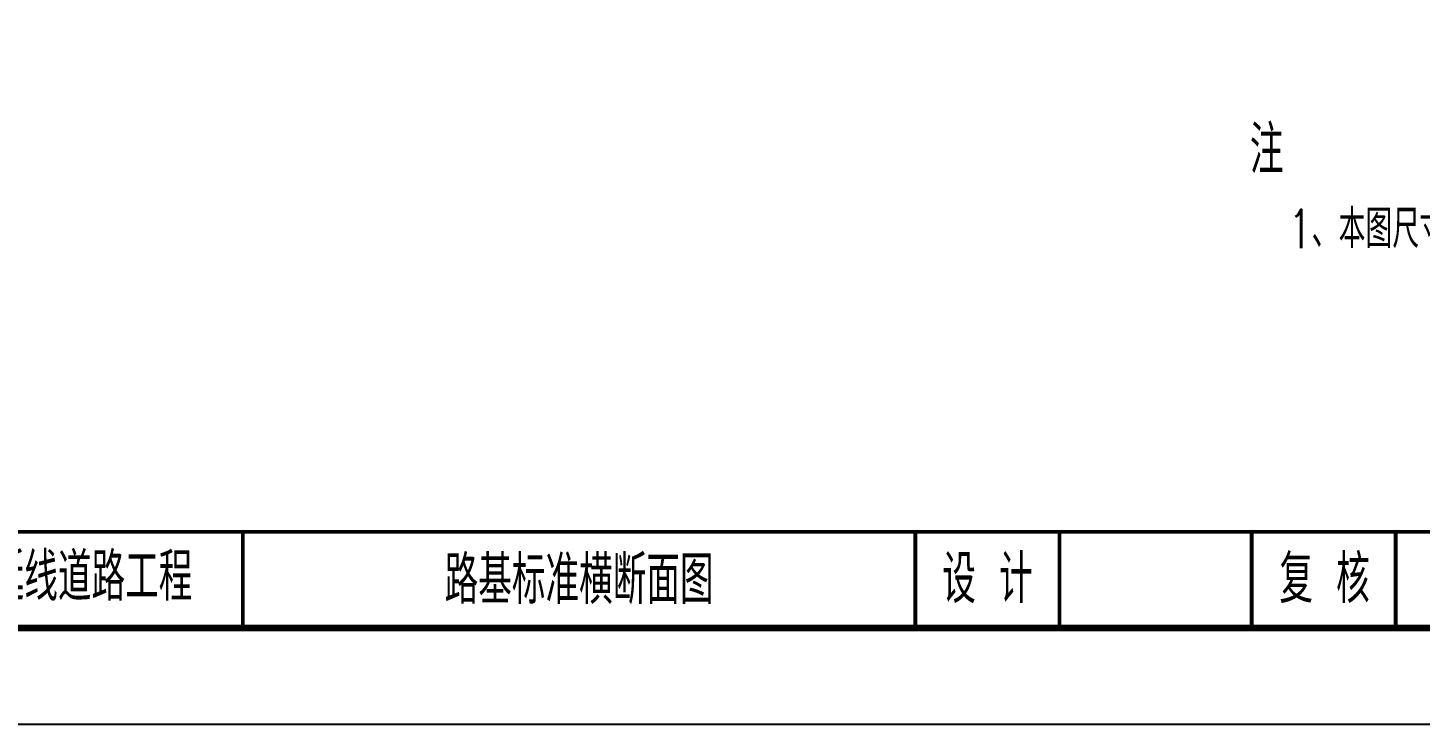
# Model space of a CAD drawing. Extents: x -1568 to -728, y -1287 to -990.
# Drawn here: x -1425.6 to -1280.7, y -1286.8 to -1214.4 of the extents above; entities that cross this region are included whole.
import ezdxf
from ezdxf.enums import TextEntityAlignment as Align

# ---------------------------------------------------------------- set-up
doc = ezdxf.new("R2010")
doc.units = 0
doc.header["$LTSCALE"] = 5
doc.layers.get('0').update_dxf_attribs({"linetype": 'CONTINUOUS'})
doc.layers.add('图框', color=7, linetype='CONTINUOUS')
doc.layers.add('文字', color=7, linetype='CONTINUOUS')
doc.styles.get("Standard").update_dxf_attribs({"font": 'simplex1.shx', "width": 0.7, "bigfont": 'hztxt.shx'})

# ---------------------------------------------------------------- blocks, each defined once
blk = doc.blocks.new('series')
at = {"width": 0.75}
for tag, height, p in [('页码', 4, (-35, -19)), ('图名', 5, (-220, -282)), ('图号', 5, (-20, -282))]:
    blk.add_attdef(tag, text='', height=height, dxfattribs=at).set_placement(p, align=Align.MIDDLE_CENTER)

msp = doc.modelspace()

# ---------------------------------------------------------------- linework, layer by layer
msp.add_lwpolyline([(-1148.20035, -1286.82642), (-1148.20035, -989.82642), (-1568.20035, -989.82642), (-1568.20035, -1286.82642)], close=True)
msp.add_lwpolyline([(-1148.20035, -1286.82642), (-1148.20035, -989.82642), (-1568.20035, -989.82642), (-1568.20035, -1286.82642)], close=True)
at = {"layer": '图框'}
for points, const_width in [([(-1158.20035, -999.82642), (-1538.20035, -999.82642), (-1538.20035, -1276.82642), (-1158.20035, -1276.82642), (-1158.20035, -999.82642)], 0.7), ([(-1538.20035, -1266.82642), (-1158.20035, -1266.82642)], 0.4), ([(-1403.20035, -1276.82642), (-1403.20035, -1266.82642)], 0.4), ([(-1333.20035, -1276.82642), (-1333.20035, -1266.82642)], 0.4), ([(-1318.20035, -1276.82642), (-1318.20035, -1266.82642)], 0.4), ([(-1298.20035, -1276.82642), (-1298.20035, -1266.82642)], 0.4), ([(-1283.20035, -1276.82642), (-1283.20035, -1266.82642)], 0.4)]:
    msp.add_lwpolyline(points, dxfattribs=dict(at, const_width=const_width))

# ---------------------------------------------------------------- block references
ref = msp.add_blockref('series', (-1148.20035, -989.82642), dxfattribs=at)
ref.add_attrib('图名', '路基标准横断面图', dxfattribs={"layer": '0', "height": 5, "width": 0.7}).set_placement((-1368.20035, -1271.82642), align=Align.MIDDLE_CENTER)

# ---------------------------------------------------------------- texts
at = {"layer": '图框', "width": 0.7}
for s, p in [('佛山市禅城区南庄二桥北延线道路工程', (-1438.20035, -1271.51172)), ('设 计', (-1325.69959, -1271.73183)), ('复 核', (-1290.60477, -1271.73183))]:
    msp.add_text(s, height=5, dxfattribs=at).set_placement(p, align=Align.MIDDLE_CENTER)
at = {"layer": '文字', "width": 0.7}
for s, height, p in [('注', 5, (-1298.38306, -1229.58093)), ('1、本图尺寸单位均以厘米计，比例为1：200。', 4, (-1294.35037, -1237.30707))]:
    msp.add_text(s, height=height, dxfattribs=at).set_placement(p)

doc.saveas('drawing.dxf')
